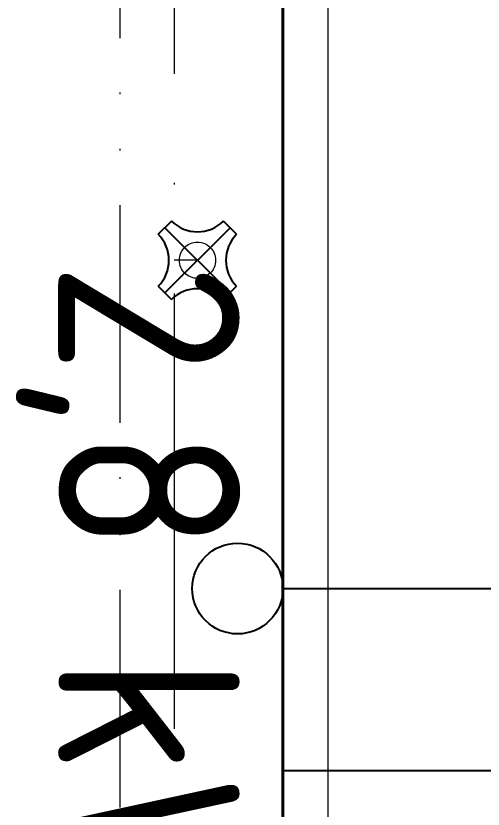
# Model space of a CAD drawing. Header units: centimetres. Extents: x 31 to 22766, y 238 to 3306.
# Drawn here: x 1712.3 to 1738.06, y 1572.41 to 1616.13 of the extents above; entities that cross this region are included whole.
import ezdxf
from ezdxf.xclip import XClip

# ---------------------------------------------------------------- set-up
doc = ezdxf.new("R2010")
doc.units = ezdxf.units.CM
doc.header["$XCLIPFRAME"] = 0
doc.linetypes.add('ACAD_ISO10W100', pattern=[18, 12, -3, 0, -3])
doc.linetypes.add('ACAD_ISO12W100', pattern=[21, 12, -3, 0, -3, 0, -3])
for name, color, linetype, lineweight in [('00_BORDA_DUVAR', 8, 'Continuous', 40), ('M-ST-SICAK SU', 1, 'Continuous', 0), ('M-ST-SOGUK SU', 5, 'Continuous', 0), ('TEFRİŞ', 8, 'Continuous', 9)]:
    doc.layers.add(name, color=color, linetype=linetype, lineweight=lineweight)
for name, color, linetype in [('Daikin VRV', 1, 'Continuous'), ('M-ST-PİSSU', 8, 'Continuous'), ('M-ST-TEFRİŞ', 8, 'Continuous')]:
    doc.layers.add(name, color=color, linetype=linetype)
doc.styles.add('MtXpl_Tahoma', font='geniso.shx')
doc.styles.get("Standard").update_dxf_attribs({"font": 'GENISO.shx'})
doc.linetypes.add('WASTEWATER', pattern='A,6,-0.4,[")",Standard,S=1,R=0,X=-0.1,Y=-0.375],-0.2', length=6.6)

# ---------------------------------------------------------------- blocks, each defined once
blk = doc.blocks.new('DUVAR PLANI')
at = {"layer": '00_BORDA_DUVAR', "lineweight": 40}
blk.add_line((36005.638, 6272.619), (36005.638, 5902.619), dxfattribs=at)
at = {"layer": 'TEFRİŞ'}
blk.add_lwpolyline([(36068.138, 5905.119), (36008.138, 5905.119), (36008.138, 6270.119), (36068.138, 6270.119), (36068.138, 6275.119), (36298.138, 6275.119), (36298.138, 5905.119), (36238.138, 5905.119), (36238.138, 6215.119), (36068.138, 6215.119)], close=True, dxfattribs=at)
blk = doc.blocks.new('G$C9F7A6E88')
at = {"layer": 'TEFRİŞ'}
blk.add_lwpolyline([(-607.5, -4937.5), (-667.5, -4937.5), (-667.5, -4572.5), (-607.5, -4572.5), (-607.5, -4567.5), (-377.5, -4567.5), (-377.5, -4847.5), (-437.5, -4847.5), (-437.5, -4627.5), (-607.5, -4627.5)], close=True, dxfattribs=at)
blk = doc.blocks.new('fxaq 2.8 kw iç ünite')
at = {"layer": 'Daikin VRV', "color": 150, "style": 'MtXpl_Tahoma'}
blk.add_text('2,8 kW', height=10, dxfattribs=at).set_placement((11480.455, 4117.785))
blk = doc.blocks.new('G$CCD2FF134')
at = {"layer": 'M-ST-PİSSU', "color": 11, "linetype": 'WASTEWATER', "ltscale": 5}
blk.add_line((-1980, -687.458), (-1910, -687.458), dxfattribs=at)
blk.add_circle((-1982.5, -687.458), 2.5, dxfattribs=at)
at = {"layer": 'M-ST-SICAK SU', "linetype": 'ACAD_ISO12W100'}
blk.add_line((-1989, -560.32), (-1989, -904), dxfattribs=at)
at = {"layer": 'M-ST-SOGUK SU', "linetype": 'ACAD_ISO10W100', "ltscale": 2}
for p, q in [((-1986, -526.79), (-1986, -907)), ((-1984.713, -669.366), (-1986, -669.366))]:
    blk.add_line(p, q, dxfattribs=at)
blk.add_circle((-1984.713, -669.366), 1, dxfattribs=at)
at = {"layer": 'M-ST-TEFRİŞ', "color": 140}
for p, q in [((-1980, -697.5), (-1980, -637.5)), ((-1924, -697.5), (-1980, -697.5))]:
    blk.add_line(p, q, dxfattribs=at)
at = {"layer": 'M-ST-TEFRİŞ', "color": 50}
for p, q in [((-1982.916, -667.569), (-1986.51, -671.163)), ((-1986.51, -667.569), (-1982.916, -671.163))]:
    blk.add_line(p, q, dxfattribs=at)
for points in [[(-1986.146, -667.204), (-1986.875, -667.933)], [(-1982.552, -667.933), (-1983.281, -667.204)], [(-1986.875, -670.798), (-1986.146, -671.527)], [(-1983.281, -671.527), (-1982.552, -670.798)]]:
    blk.add_lwpolyline(points, dxfattribs=at)
for centre, start, end in [((-1984.713, -665.772), 225, 315), ((-1988.308, -669.366), 315, 45), ((-1981.119, -669.366), 135, 225), ((-1984.713, -672.96), 45, 135)]:
    blk.add_arc(centre, 2.026, start, end, dxfattribs=at)
at = {"rotation": 270}
blk.add_blockref('fxaq 2.8 kw iç ünite', (-6110.176, 10810.987), dxfattribs=at)

msp = doc.modelspace()

# ---------------------------------------------------------------- block references
ref = msp.add_blockref('G$CCD2FF134', (3707.025, 2272.025))
XClip(ref).set_block_clipping_path([(-3470.0000000001, -1889.9999999982), (349.9999999999, 300.0000000019)])
for name, p in [('DUVAR PLANI', (-34278.613, -4520.594)), ('G$C9F7A6E88', (2397.025, 6322.025))]:
    msp.add_blockref(name, p)

doc.saveas('drawing.dxf')
